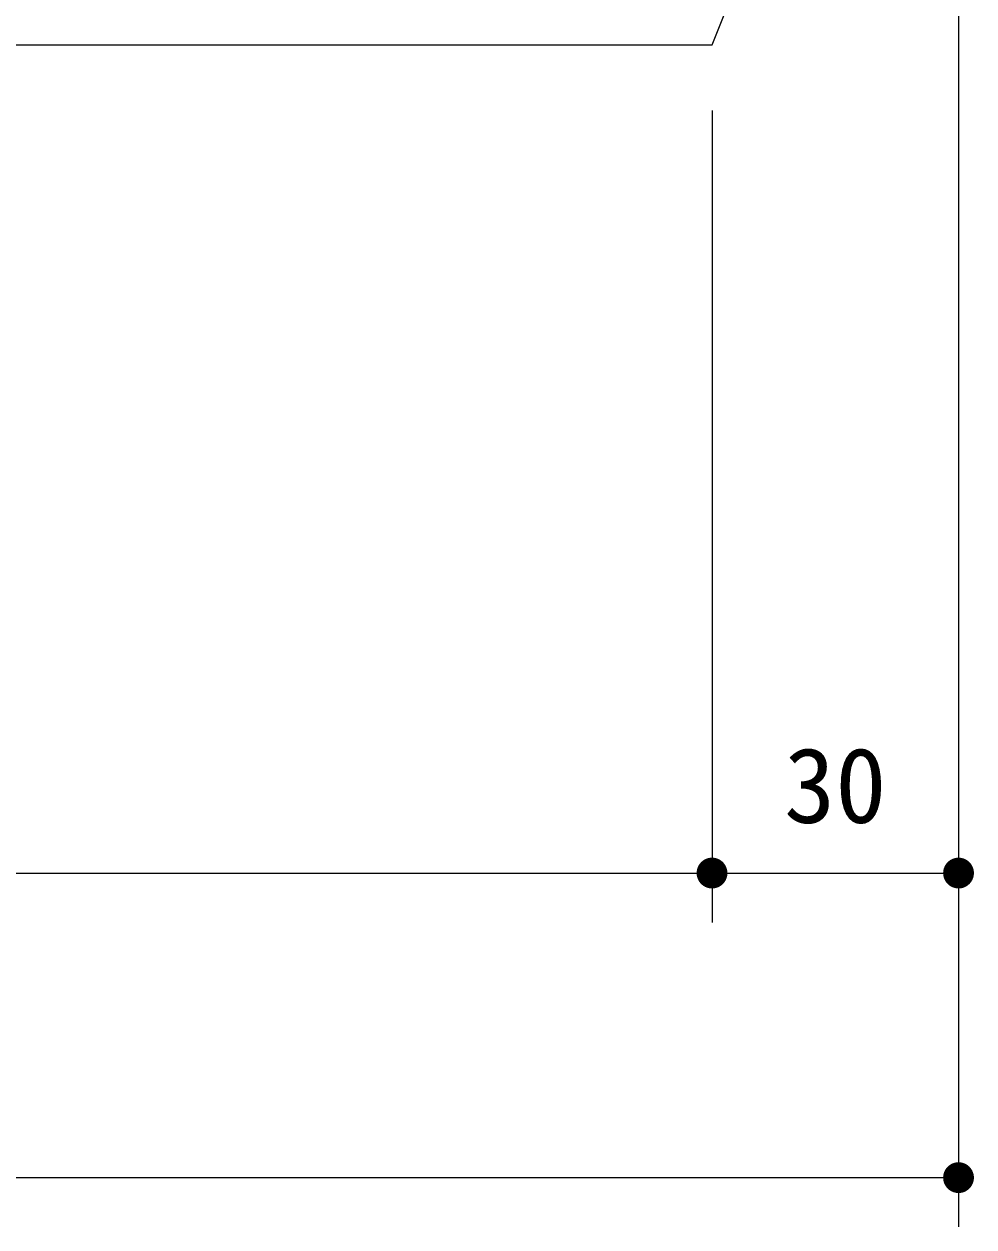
# Model space of a CAD drawing. Units: millimetres at full size, sheet at 1:20, with parts at other scales. Extents: x 0 to 8400, y 0 to 5940.
# Drawn here: x 5775 to 6237, y 3553 to 4139 of the extents above; entities that cross this region are included whole.
import ezdxf
from ezdxf.enums import TextEntityAlignment as Align

# ---------------------------------------------------------------- set-up
doc = ezdxf.new("R2010")
doc.units = ezdxf.units.MM
doc.header["$LTSCALE"] = 20
doc.layers.add('D-STR-DIM\u3000寸法線、寸法値', color=7, linetype='Continuous', lineweight=13)
doc.layers.add('D-STR\u3000構造物外形線', color=1, linetype='Continuous', lineweight=25)
doc.styles.add('ＭＳ ゴシック', font='')
doc.styles.get('ＭＳ ゴシック').set_extended_font_data('MS Gothic')

# ---------------------------------------------------------------- blocks, each defined once
blk = doc.blocks.new('filled_dot')
at = {"color": 0, "linetype": 'Continuous', "lineweight": -2, "const_width": 1.25}
blk.add_lwpolyline([(-0.625, 0, 1), (0.625, 0, 1)], format="xyb", close=True, dxfattribs=at)

msp = doc.modelspace()

# ---------------------------------------------------------------- linework, layer by layer
at = {"layer": 'D-STR-DIM\u3000寸法線、寸法値'}
for p, q in [((6229.61, 4396.56), (6229.61, 3701.39)), ((6109.61, 4096.56), (6109.61, 3701.39)), ((6109.61, 4096.56), (6109.61, 3701.39)), ((6229.61, 4052.69), (6229.61, 3553.11)), ((4909.61, 3725.39), (6109.61, 3725.39)), ((6109.61, 3725.39), (6229.61, 3725.39)), ((4789.61, 3577.11), (6229.61, 3577.11))]:
    msp.add_line(p, q, dxfattribs=at)
at = {"layer": 'D-STR\u3000構造物外形線'}
msp.add_lwpolyline([(4789.61, 4428.56), (4909.61, 4128.56), (6109.61, 4128.56), (6229.61, 4428.56)], dxfattribs=at)

# ---------------------------------------------------------------- block references
at = {"layer": 'D-STR-DIM\u3000寸法線、寸法値', "xscale": 6, "yscale": 6, "rotation": 180}
for p in [(6109.61, 3725.39), (6229.61, 3725.39), (6229.61, 3577.11)]:
    msp.add_blockref('filled_dot', p, dxfattribs=at)
at = {"layer": 'D-STR-DIM\u3000寸法線、寸法値', "xscale": 6, "yscale": 6}
msp.add_blockref('filled_dot', (6109.61, 3725.39), dxfattribs=at)

# ---------------------------------------------------------------- texts
at = {"layer": 'D-STR-DIM\u3000寸法線、寸法値', "style": 'ＭＳ ゴシック'}
msp.add_text('30', height=36.66, dxfattribs=at).set_placement((6169.61, 3768.14), align=Align.MIDDLE_CENTER)

doc.saveas('drawing.dxf')
